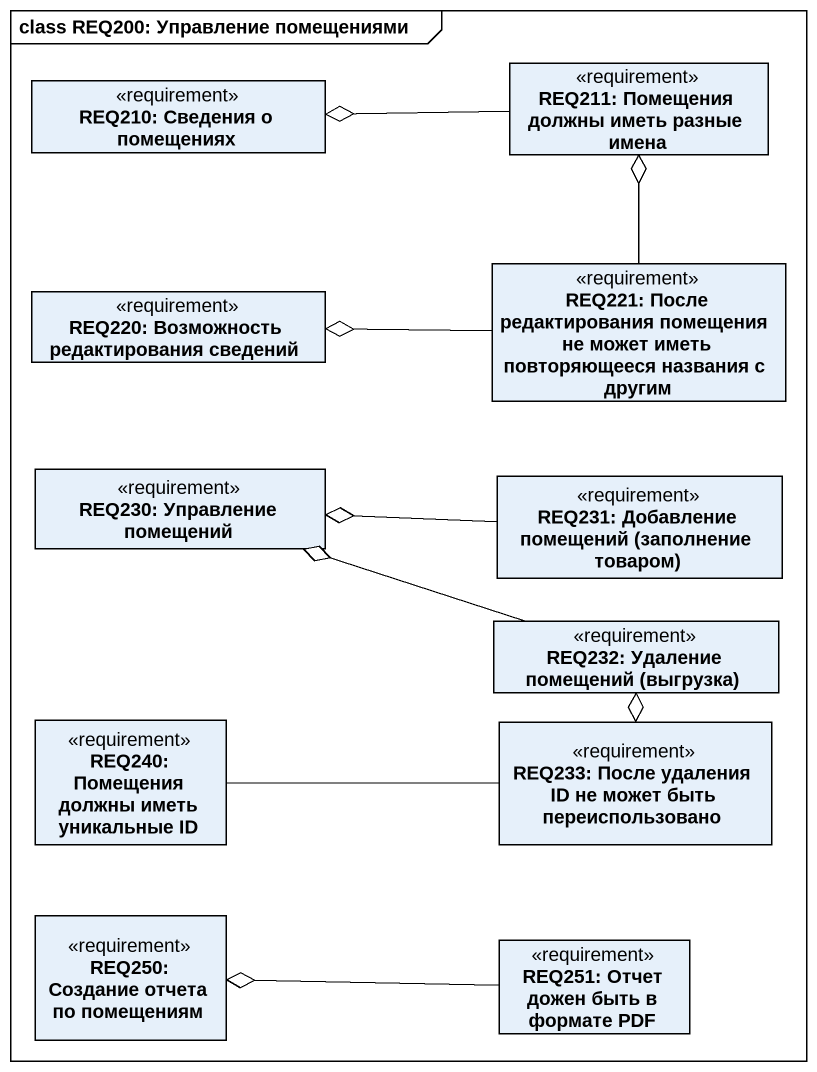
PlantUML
@startuml
mainframe class REQ200: Управление помещениями
hide circle
hide empty members
class "REQ210: Сведения о помещениях" as REQ210_Сведения_о_помещениях <<requirement>>
class "REQ211: Помещения должны иметь разные имена" as REQ211_Помещения_должны <<requirement>>
class "REQ221: После редактирования помещения не может иметь повторяющееся названия с другим" as REQ221_После_редактирования <<requirement>>
class "REQ220: Возможность редактирования сведений" as REQ220_Возможность <<requirement>>
class "REQ230: Управление помещений" as REQ230_Управление_помещений <<requirement>>
class "REQ231: Добавление помещений (заполнение товаром)" as REQ231_Добавление_помещений <<requirement>>
class "REQ232: Удаление помещений (выгрузка)" as REQ232_Удаление_помещений <<requirement>>
class "REQ240: Помещения должны иметь уникальные ID" as REQ240_Помещения_должны <<requirement>>
class "REQ233: После удаления ID не может быть переиспользовано" as REQ233_После_удаления_ID_не <<requirement>>
class "REQ250: Создание отчета по помещениям" as REQ250_Создание_отчета_по <<requirement>>
class "REQ251: Отчет дожен быть в формате PDF" as REQ251_Отчет_дожен_быть_в <<requirement>>
REQ211_Помещения_должны -left-o REQ210_Сведения_о_помещениях
REQ221_После_редактирования -up-o REQ211_Помещения_должны
REQ221_После_редактирования -left-o REQ220_Возможность
REQ231_Добавление_помещений -left-o REQ230_Управление_помещений
REQ232_Удаление_помещений -left-o REQ230_Управление_помещений
REQ233_После_удаления_ID_не -up-o REQ232_Удаление_помещений
REQ233_После_удаления_ID_не -left- REQ240_Помещения_должны
REQ251_Отчет_дожен_быть_в -left-o REQ250_Создание_отчета_по
@enduml
